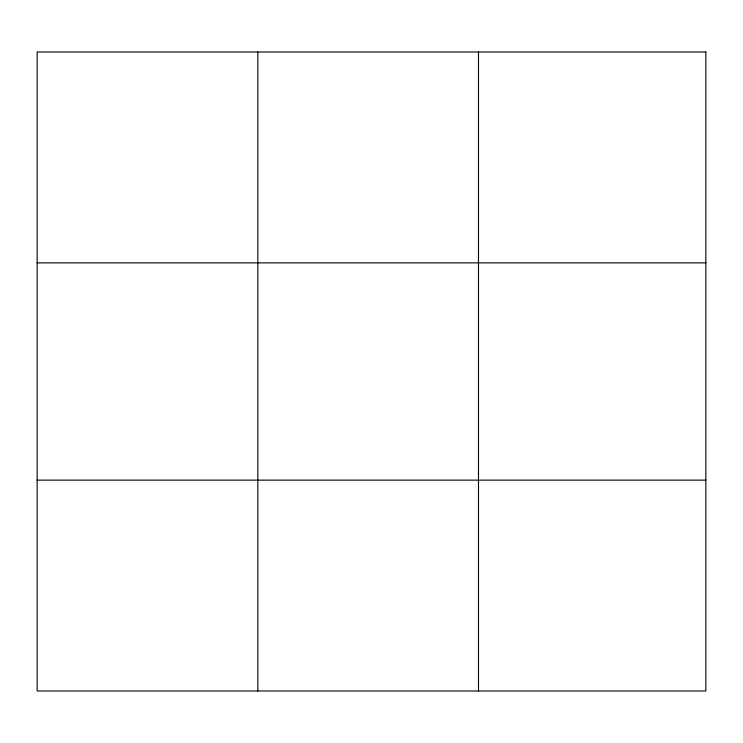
<?xml version="1.0" encoding="UTF-8"?>
<svg xmlns="http://www.w3.org/2000/svg" width="743" height="743" viewBox="0 0 743 743"><rect width="100%" height="100%" fill="white"/><g stroke="black" fill="none" stroke-linecap="round" stroke-linejoin="round"><path stroke-width="1.11" d="M257.821 52.001L257.821 690.999M478.492 52.001L478.492 690.999M37.15 262.864L705.85 262.864M37.15 480.136L705.85 480.136M705.85 52.001L705.85 690.999L37.15 690.999L37.15 52.001L705.85 52.001"/></g></svg>
